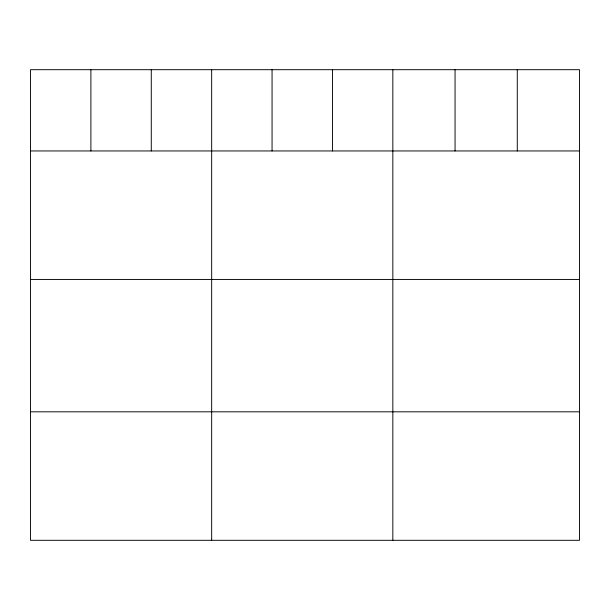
<?xml version="1.0" encoding="UTF-8"?>
<svg xmlns="http://www.w3.org/2000/svg" width="610" height="610" viewBox="0 0 610 610"><rect width="100%" height="100%" fill="white"/><g stroke="black" fill="none" stroke-linecap="round" stroke-linejoin="round"><path stroke-width="0.91" d="M579.5 150.952L579.5 540.308L30.5 540.308L30.5 69.692L579.5 69.692L579.5 150.952L30.5 150.952M30.5 279.441L579.5 279.441M30.5 411.819L579.5 411.819M517.28 69.692L517.28 150.952M455.06 69.692L455.06 150.952M392.84 69.692L392.84 540.308M332.45 69.692L332.45 150.952M272.06 69.692L272.06 150.952M211.67 69.692L211.67 540.308M151.28 69.692L151.28 150.952M90.89 69.692L90.89 150.952"/></g></svg>
